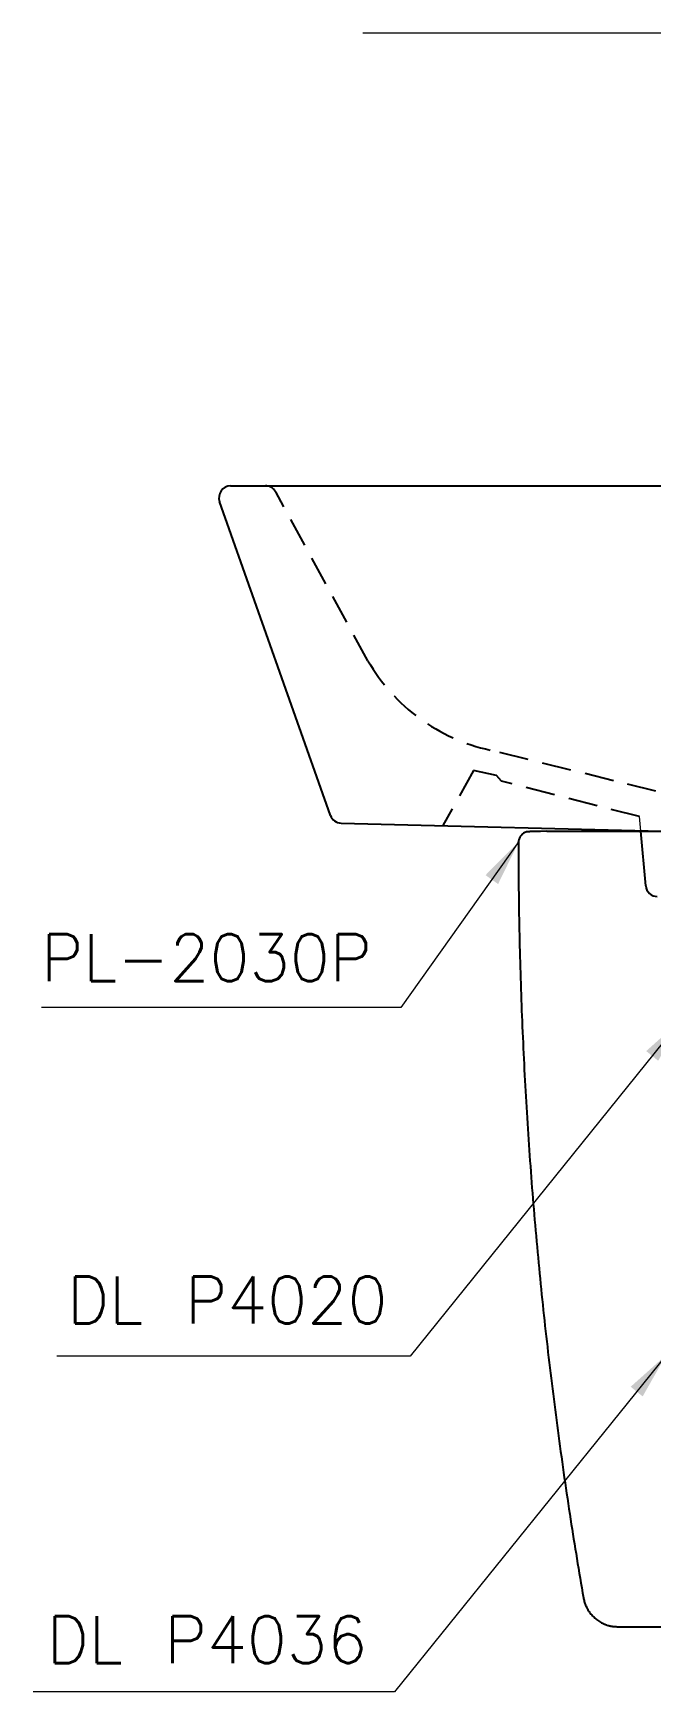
# Model space of a CAD drawing. Header units: inches. Extents: x -4186 to -1086, y -10851 to -8711.
# Drawn here: x -2690 to -2426, y -10423 to -9715 of the extents above; entities that cross this region are included whole.
import ezdxf

# ---------------------------------------------------------------- set-up
doc = ezdxf.new("R2010")
doc.units = ezdxf.units.IN
doc.header["$LTSCALE"] = 50
doc.header["$MEASUREMENT"] = 0
doc.linetypes.add('HIDDEN', pattern=[0.375, 0.25, -0.125])
doc.layers.add('2', color=2, linetype='Continuous')
doc.layers.add('3', color=3, linetype='Continuous')
doc.styles.get("Standard").update_dxf_attribs({"font": 'txt.shx', "bigfont": 'whgtxt.shx'})
doc.dimstyles.get("Standard").update_dxf_attribs({"dimtxt": 20, "dimasz": 20, "dimexe": 5, "dimexo": 1.5, "dimgap": 10, "dimtad": 0, "dimtoh": 1, "dimdec": 0, "dimzin": 0, "dimdsep": 46, "dimtxsty": 'Standard', "dimcen": 0, "dimclrd": 3, "dimclre": 3, "dimclrt": 2, "dimadec": 0, "dimazin": 3, "dimtfac": 1, "dimtdec": 0, "dimtofl": 0, "dimtmove": 0, "dimatfit": 3, "dimfxl": 0, "dimtolj": 1, "dimtzin": 0, "dimlwd": 0, "dimlwe": 25, "dimarcsym": 0})

msp = doc.modelspace()

# ---------------------------------------------------------------- linework, layer by layer
msp.add_arc((-2423.08, -10078.61), 5, 185.07961, 270)
at = {"layer": '2', "color": 7, "linetype": 'Continuous'}
for points, knots in [([(-2479.34, -10056.03), (-2479.83, -10056.22), (-2480.71, -10056.74), (-2481.75, -10057.89), (-2482.37, -10059.26), (-2482.5, -10060.21), (-2482.51, -10060.68)], [0, 0, 0, 0, 0.255441, 0.51493, 0.766445, 1, 1, 1, 1]), ([(-2470.26, -10055.68), (-2474.72, -10055.81), (-2476.19, -10055.84), (-2477.85, -10055.9), (-2478.95, -10055.96), (-2479.28, -10056), (-2479.34, -10056.03)], [0, 0, 0, 0, 0.241691, 0.49432, 0.747092, 1, 1, 1, 1]), ([(-2470.27, -10055.68), (-2469.73, -10055.67), (-2468.37, -10055.67), (-2466.35, -10055.67), (-2465.34, -10055.66)], [0, 0, 0, 0, 0.558195, 1, 1, 1, 1]), ([(-2465.34, -10055.66), (-2465.01, -10055.66), (-2463.24, -10055.66), (-2459.42, -10055.65), (-2453.07, -10055.65), (-2445.69, -10055.64), (-2437.59, -10055.64), (-2429.18, -10055.63), (-2423.47, -10055.63), (-2420.68, -10055.63)], [0, 0, 0, 0, 0.038366, 0.201104, 0.365474, 0.529807, 0.692437, 0.850664, 1, 1, 1, 1]), ([(-2482.49, -10060.27), (-2482.49, -10060.41), (-2482.49, -10060.55), (-2482.49, -10060.69), (-2482.48, -10072.3), (-2482.25, -10096.18), (-2481.2, -10132.32), (-2479.44, -10169.07), (-2476.96, -10205.77), (-2473.79, -10242.19), (-2469.95, -10278.29), (-2465.46, -10314.07), (-2460.39, -10349.06), (-2456.6, -10372.08), (-2454.67, -10383.23)], [-0.001282, -0.001282, -0.001282, -0.001282, 0, 0, 0, 0.107513, 0.221045, 0.334565, 0.448053, 0.561491, 0.672838, 0.784101, 0.895265, 1, 1, 1, 1]), ([(-2454.68, -10383.23), (-2454.59, -10383.78), (-2454.34, -10384.87), (-2453.77, -10386.49), (-2453, -10388.05), (-2452.04, -10389.56), (-2451.02, -10390.78), (-2450.13, -10391.66), (-2449.15, -10392.51), (-2448.12, -10393.25), (-2446.98, -10393.9), (-2446.25, -10394.26), (-2445.69, -10394.51), (-2445.28, -10394.67), (-2444.88, -10394.82), (-2444.34, -10395.01), (-2443.72, -10395.18), (-2443.12, -10395.33), (-2442.57, -10395.43), (-2442.06, -10395.51), (-2441.55, -10395.56), (-2440.96, -10395.6), (-2440.27, -10395.63), (-2439.42, -10395.65), (-2438.43, -10395.66), (-2437.26, -10395.67), (-2435.91, -10395.67), (-2434.87, -10395.67), (-2434.32, -10395.67)], [0, 0, 0, 0, 0.022254, 0.045083, 0.06843, 0.092277, 0.117269, 0.131192, 0.146236, 0.176753, 0.190698, 0.203258, 0.209233, 0.215283, 0.221742, 0.228986, 0.2472, 0.272317, 0.304997, 0.344851, 0.39132, 0.443783, 0.521938, 0.608034, 0.700486, 0.797698, 0.898072, 1, 1, 1, 1]), ([(-2439.28, -10395.67), (-2438.97, -10395.67), (-2438.55, -10395.67), (-2437.42, -10395.67), (-2436.69, -10395.67), (-2435.37, -10395.67), (-2434.86, -10395.67), (-2434.32, -10395.67)], [0, 0, 0, 0, 0.370322, 0.370322, 0.777935, 0.777935, 1, 1, 1, 1]), ([(-2434.32, -10395.67), (-2433.85, -10395.67), (-2432.53, -10395.67), (-2429.41, -10395.67), (-2425.15, -10395.67), (-2419.8, -10395.67), (-2413.6, -10395.67), (-2406.85, -10395.67), (-2399.77, -10395.67), (-2394.97, -10395.67), (-2392.56, -10395.67)], [0, 0, 0, 0, 0.121168, 0.242336, 0.370352, 0.498369, 0.626896, 0.755422, 0.877711, 1, 1, 1, 1])]:
    msp.add_open_spline(points, degree=3, knots=knots, dxfattribs=at)
at = {"layer": '3', "color": 7}
for p, q in [((-2605.51, -9908.14), (-2165.65, -9908.14)), ((-2562.86, -10048.94), (-2610.21, -9914.85)), ((-2558.29, -10052.23), (-2167.78, -10062.01)), ((-2428.06, -10079.05), (-2430.13, -10055.69))]:
    msp.add_line(p, q, dxfattribs=at)
at = {"layer": '3', "color": 7, "linetype": 'HIDDEN'}
for p, q in [((-2546.83, -9982.85), (-2586.21, -9910.64)), ((-2423.65, -10038.61), (-2494.54, -10021.02)), ((-2501.65, -10029.69), (-2514.74, -10053.32)), ((-2491.88, -10031.83), (-2501.65, -10029.7)), ((-2489.74, -10034.35), (-2491.88, -10031.83)), ((-2430.69, -10049.46), (-2489.74, -10034.35))]:
    msp.add_line(p, q, dxfattribs=at)
at = {"layer": '3', "color": 7, "linetype": 'HIDDEN', "lineweight": 0, "ltscale": 4}
msp.add_line((-2430.13, -10055.69), (-2430.69, -10049.46), dxfattribs=at)
at = {"layer": '3', "color": 7}
for centre, start, end in [((-2605.51, -9913.14), 90, 200), ((-2558.16, -10047.23), 200, 268.56447)]:
    msp.add_arc(centre, 5, start, end, dxfattribs=at)
at = {"layer": '3', "color": 7, "linetype": 'HIDDEN'}
for centre, radius, start, end in [((-2590.54, -9913.14), 5, 30, 90), ((-2477.55, -9942.85), 80, 210, 257.73293)]:
    msp.add_arc(centre, radius, start, end, dxfattribs=at)

# ---------------------------------------------------------------- texts
at = {"color": 2, "char_height": 20, "attachment_point": 1}
for s, insert in [('PL-2030P', (-2686.53, -10099.73)), ('DL P4020', (-2675.4, -10246.03)), ('DL P4036', (-2684.11, -10391.16))]:
    msp.add_mtext_dynamic_manual_height_columns(s, width=154.6582, gutter_width=10, heights=[0], dxfattribs=dict(at, insert=insert))

# ---------------------------------------------------------------- leaders
for points in [[(-2334.04, -9771.98), (-2401.86, -9714.66), (-2548.95, -9714.66)], [(-2482.24, -10060.07), (-2532.7, -10130.97), (-2686.33, -10130.97)], [(-2412.72, -10136.14), (-2528.74, -10280.02), (-2679.75, -10280.02)], [(-2419.35, -10279.59), (-2535.37, -10423.46), (-2689.92, -10423.46)]]:
    msp.add_leader(points, dimstyle='Standard', override={"dimgap": 10, "dimtad": 0, "dimarcsym": 1})

doc.saveas('drawing.dxf')
